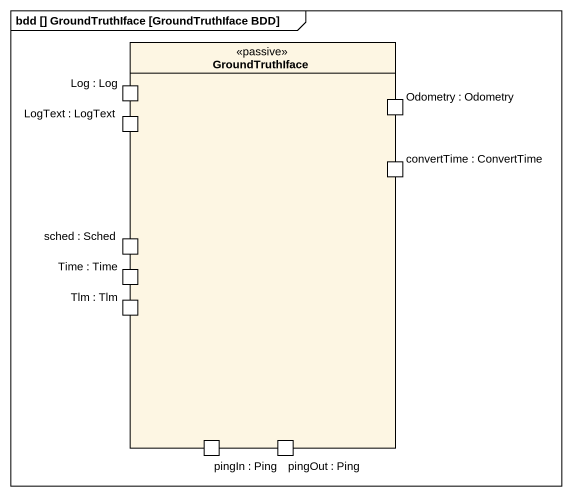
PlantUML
@startuml
mainframe bdd [] GroundTruthIface [GroundTruthIface BDD]
rectangle GroundTruthIface <<passive>> {
  port "Log : Log" as Log_Log
  port "LogText : LogText" as LogText_LogText
  port "Odometry : Odometry" as Odometry_Odometry
  port "convertTime : ConvertTime" as convertTime_ConvertTime
  port "sched : Sched" as sched_Sched
  port "Time : Time" as Time_Time
  port "Tlm : Tlm" as Tlm_Tlm
  port "pingIn : Ping" as pingIn_Ping
  port "pingOut : Ping" as pingOut_Ping
}
@enduml
